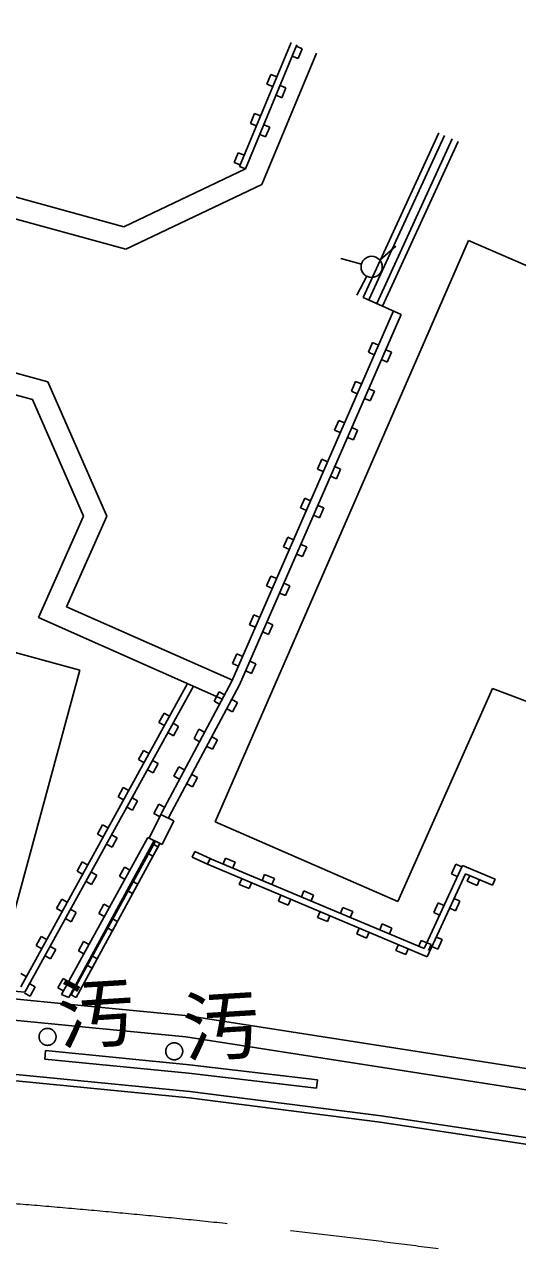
# Model space of a CAD drawing. Units: millimetres, scale not verified. Extents: x 40000 to 680000, y 20000 to 380000.
# Drawn here: x 472476 to 484075, y 295527 to 324335 of the extents above; entities that cross this region are included whole.
import ezdxf
from ezdxf.enums import TextEntityAlignment as Align

# ---------------------------------------------------------------- set-up
doc = ezdxf.new("R2010")
doc.units = ezdxf.units.MM
doc.header["$LTSCALE"] = 1000
doc.linetypes.add('CHAIN', pattern=[18.5, 12, -1.5, 3.5, -1.5])
for name, color, linetype, lineweight in [('M-BGD', 7, 'Continuous', 25), ('M-BMK', 2, 'CHAIN', 13), ('M-STR-STRC', 7, 'Continuous', 25)]:
    doc.layers.add(name, color=color, linetype=linetype, lineweight=lineweight)
doc.styles.add('ＭＳ ゴシック', font='')
doc.styles.get('ＭＳ ゴシック').set_extended_font_data('MS Gothic')

msp = doc.modelspace()

# ---------------------------------------------------------------- linework, layer by layer
at = {"layer": 'M-BGD'}
for p, q in [((457412, 324335), (474813, 319572)), ((457280, 323853), (474860, 319040)), ((477535, 320993), (478747, 323911)), ((477674, 320935), (478886, 323853)), ((479011, 323764), (478872, 323821)), ((478062, 320566), (479347, 323662)), ((478777, 323590), (478915, 323533)), ((478915, 323533), (479011, 323764)), ((478273, 323160), (478177, 322929)), ((478412, 323103), (478273, 323160)), ((478177, 322929), (478316, 322872)), ((478393, 322667), (478532, 322609)), ((478627, 322840), (478489, 322898)), ((478532, 322609), (478627, 322840)), ((477890, 322237), (477794, 322006)), ((478028, 322179), (477890, 322237)), ((477794, 322006), (477932, 321948)), ((478244, 321917), (478105, 321974)), ((478148, 321686), (478244, 321917)), ((478009, 321743), (478148, 321686)), ((482222, 321785), (480443, 317907)), ((482358, 321722), (480580, 317846)), ((482540, 321639), (480762, 317764)), ((482676, 321576), (480899, 317703)), ((477506, 321313), (477410, 321082)), ((477645, 321256), (477506, 321313)), ((474813, 319572), (477674, 320935)), ((477410, 321082), (477549, 321025)), ((477535, 320993), (477674, 320935)), ((473026, 315919), (456453, 320478)), ((474860, 319040), (478062, 320566)), ((472663, 315500), (456329, 320008)), ((482921, 319245), (476961, 305554)), ((482921, 319245), (492284, 315169)), ((480834, 318787), (481215, 319112)), ((480403, 318690), (479921, 318822)), ((480529, 318403), (480298, 317959)), ((480443, 317907), (481337, 317506)), ((477356, 308865), (481154, 317588)), ((477536, 308778), (481337, 317506)), ((480666, 316844), (480567, 316614)), ((480567, 316614), (480704, 316555)), ((480804, 316784), (480666, 316844)), ((481112, 316613), (480974, 316673)), ((481012, 316384), (481112, 316613)), ((480874, 316444), (481012, 316384)), ((474414, 312751), (473026, 315919)), ((480267, 315927), (480167, 315698)), ((480405, 315867), (480267, 315927)), ((480712, 315696), (480575, 315756)), ((473867, 312753), (472663, 315500)), ((480167, 315698), (480305, 315638)), ((480475, 315527), (480612, 315467)), ((480612, 315467), (480712, 315696)), ((479868, 315010), (479768, 314781)), ((480006, 314950), (479868, 315010)), ((479768, 314781), (479906, 314721)), ((480076, 314610), (480213, 314550)), ((480313, 314780), (480176, 314840)), ((480213, 314550), (480313, 314780)), ((479469, 314093), (479369, 313864)), ((479606, 314033), (479469, 314093)), ((479369, 313864), (479506, 313804)), ((479914, 313863), (479776, 313923)), ((479814, 313634), (479914, 313863)), ((479676, 313693), (479814, 313634)), ((479070, 313176), (478970, 312947)), ((479207, 313116), (479070, 313176)), ((478970, 312947), (479107, 312887)), ((479515, 312946), (479377, 313006)), ((479415, 312717), (479515, 312946)), ((472803, 310364), (473867, 312753)), ((473464, 310618), (474414, 312751)), ((479277, 312777), (479415, 312717)), ((478670, 312259), (478570, 312030)), ((478570, 312030), (478708, 311970)), ((478808, 312199), (478670, 312259)), ((479115, 312029), (478978, 312089)), ((479016, 311800), (479115, 312029)), ((473778, 309130), (463926, 311794)), ((478878, 311860), (479016, 311800)), ((478271, 311343), (478171, 311113)), ((478409, 311283), (478271, 311343)), ((478716, 311112), (478579, 311172)), ((478171, 311113), (478309, 311053)), ((478479, 310943), (478616, 310883)), ((478616, 310883), (478716, 311112)), ((477366, 308889), (473464, 310618)), ((477132, 308446), (472803, 310364)), ((477872, 310426), (477772, 310196)), ((478009, 310366), (477872, 310426)), ((477772, 310196), (477910, 310137)), ((478080, 310026), (478217, 309966)), ((478317, 310195), (478179, 310255)), ((478217, 309966), (478317, 310195)), ((477473, 309509), (477373, 309280)), ((477610, 309449), (477473, 309509)), ((473778, 309130), (472075, 302835)), ((477373, 309280), (477510, 309220)), ((477918, 309279), (477780, 309338)), ((477818, 309049), (477918, 309279)), ((475705, 305774), (477356, 308865)), ((477680, 309109), (477818, 309049)), ((472387, 301670), (476313, 308809)), ((472487, 301540), (476450, 308748)), ((475881, 305678), (477536, 308778)), ((477053, 308615), (476935, 308395)), ((477185, 308545), (477053, 308615)), ((481261, 303677), (483485, 308696)), ((483485, 308696), (486015, 307730)), ((476935, 308395), (477067, 308324)), ((477485, 308364), (477353, 308435)), ((477368, 308144), (477485, 308364)), ((475760, 308114), (475639, 307895)), ((475891, 308042), (475760, 308114)), ((477235, 308215), (477368, 308144)), ((475639, 307895), (475771, 307823)), ((476102, 307803), (475971, 307875)), ((475981, 307583), (476102, 307803)), ((476581, 307733), (476464, 307513)), ((476714, 307663), (476581, 307733)), ((475850, 307656), (475981, 307583)), ((476464, 307513), (476596, 307442)), ((477014, 307482), (476882, 307553)), ((476897, 307262), (477014, 307482)), ((475278, 307238), (475157, 307019)), ((475409, 307166), (475278, 307238)), ((476764, 307332), (476897, 307262)), ((475157, 307019), (475289, 306947)), ((475620, 306926), (475489, 306999)), ((475500, 306707), (475620, 306926)), ((476110, 306851), (475993, 306631)), ((476243, 306780), (476110, 306851)), ((475368, 306779), (475500, 306707)), ((475993, 306631), (476125, 306560)), ((476543, 306600), (476411, 306671)), ((476426, 306380), (476543, 306600)), ((474796, 306362), (474676, 306143)), ((474928, 306289), (474796, 306362)), ((476293, 306450), (476426, 306380)), ((474676, 306143), (474807, 306070)), ((475138, 306050), (475007, 306122)), ((475018, 305831), (475138, 306050)), ((475639, 305969), (475522, 305748)), ((475772, 305898), (475639, 305969)), ((474886, 305903), (475018, 305831)), ((475681, 305730), (475406, 305172)), ((475522, 305748), (475654, 305678)), ((475681, 305730), (475705, 305774)), ((475993, 305577), (475681, 305730)), ((475861, 305642), (475881, 305678)), ((474314, 305485), (474194, 305266)), ((474446, 305413), (474314, 305485)), ((475717, 305018), (475993, 305577)), ((476961, 305554), (481261, 303677)), ((473348, 301487), (475381, 305184)), ((473517, 301414), (475525, 305113)), ((473572, 301478), (475561, 305096)), ((474194, 305266), (474325, 305194)), ((474656, 305174), (474525, 305246)), ((474536, 304955), (474656, 305174)), ((475381, 305184), (475717, 305018)), ((473688, 301415), (475660, 305047)), ((474404, 305027), (474536, 304955)), ((475366, 304819), (475498, 304748)), ((475617, 304967), (475485, 305039)), ((475498, 304748), (475617, 304967)), ((476481, 304858), (476418, 304720)), ((476844, 304693), (476481, 304858)), ((473832, 304609), (473712, 304390)), ((473964, 304537), (473832, 304609)), ((476418, 304720), (476781, 304555)), ((476781, 304555), (476844, 304693)), ((476781, 304555), (481952, 302376)), ((476839, 304693), (481877, 302570)), ((477205, 304702), (477146, 304564)), ((477435, 304605), (477205, 304702)), ((477377, 304467), (477435, 304605)), ((481877, 302570), (482778, 304528)), ((482625, 304555), (482521, 304328)), ((482762, 304493), (482625, 304555)), ((482778, 304528), (483547, 304201)), ((473712, 304390), (473843, 304318)), ((474175, 304298), (474043, 304370)), ((474054, 304078), (474175, 304298)), ((474828, 304490), (474708, 304271)), ((474708, 304271), (474839, 304198)), ((474959, 304417), (474828, 304490)), ((477587, 304215), (477529, 304077)), ((478126, 304314), (478068, 304176)), ((478356, 304217), (478126, 304314)), ((478298, 304078), (478356, 304217)), ((481952, 302376), (482853, 304333)), ((482521, 304328), (482657, 304266)), ((482853, 304333), (483488, 304063)), ((482953, 304291), (482894, 304153)), ((473923, 304151), (474054, 304078)), ((474889, 303940), (475020, 303869)), ((475140, 304089), (475008, 304160)), ((475020, 303869), (475140, 304089)), ((477529, 304077), (477759, 303980)), ((477759, 303980), (477818, 304118)), ((479048, 303925), (478989, 303787)), ((479278, 303828), (479048, 303925)), ((482894, 304153), (483124, 304055)), ((483124, 304055), (483183, 304193)), ((483488, 304063), (483547, 304201)), ((473351, 303733), (473230, 303514)), ((473482, 303661), (473351, 303733)), ((478509, 303827), (478450, 303689)), ((478450, 303689), (478681, 303592)), ((478681, 303592), (478739, 303730)), ((479220, 303690), (479278, 303828)), ((482207, 303647), (482103, 303420)), ((482344, 303584), (482207, 303647)), ((482721, 303687), (482585, 303750)), ((482617, 303460), (482721, 303687)), ((473230, 303514), (473361, 303442)), ((473693, 303421), (473561, 303494)), ((473572, 303202), (473693, 303421)), ((474346, 303614), (474226, 303394)), ((474226, 303394), (474357, 303322)), ((474478, 303541), (474346, 303614)), ((479430, 303439), (479372, 303300)), ((479969, 303537), (479911, 303399)), ((480199, 303440), (479969, 303537)), ((480141, 303302), (480199, 303440)), ((482103, 303420), (482239, 303357)), ((482480, 303523), (482617, 303460)), ((473441, 303274), (473572, 303202)), ((474412, 303062), (474543, 302990)), ((474663, 303210), (474531, 303281)), ((474543, 302990), (474663, 303210)), ((479372, 303300), (479602, 303203)), ((479602, 303203), (479661, 303341)), ((480891, 303149), (480832, 303010)), ((481121, 303052), (480891, 303149)), ((472869, 302857), (472748, 302638)), ((473000, 302784), (472869, 302857)), ((480352, 303050), (480293, 302912)), ((480293, 302912), (480524, 302815)), ((480524, 302815), (480582, 302953)), ((481063, 302913), (481121, 303052)), ((482303, 302779), (482167, 302841)), ((482199, 302552), (482303, 302779)), ((472748, 302638), (472880, 302565)), ((473211, 302545), (473079, 302617)), ((473090, 302326), (473211, 302545)), ((473864, 302737), (473744, 302518)), ((473744, 302518), (473875, 302446)), ((473996, 302665), (473864, 302737)), ((481273, 302662), (481215, 302524)), ((481215, 302524), (481445, 302426)), ((481445, 302426), (481504, 302565)), ((481812, 302760), (481754, 302622)), ((482042, 302663), (481812, 302760)), ((481984, 302525), (482042, 302663)), ((482062, 302614), (482199, 302552)), ((465562, 302203), (472487, 301540)), ((472959, 302398), (473090, 302326)), ((474186, 302331), (474054, 302402)), ((474066, 302111), (474186, 302331)), ((465771, 302022), (473884, 301220)), ((472518, 301908), (472387, 301980)), ((473934, 302183), (474066, 302111)), ((472729, 301669), (472598, 301741)), ((472608, 301450), (472729, 301669)), ((473382, 301861), (473262, 301642)), ((473262, 301642), (473393, 301570)), ((473514, 301789), (473382, 301861)), ((465735, 301523), (473836, 300722)), ((472477, 301522), (472608, 301450)), ((473348, 301487), (473517, 301414)), ((473688, 301415), (473572, 301478)), ((473884, 301220), (476337, 300986)), ((476337, 300986), (485023, 299631)), ((473836, 300722), (476275, 300490)), ((476275, 300490), (484935, 299139)), ((471875, 299643), (476368, 299201)), ((471861, 299494), (476351, 299052)), ((476351, 299052), (480844, 298483)), ((476368, 299201), (480864, 298632)), ((480844, 298483), (486238, 297665)), ((480864, 298632), (486262, 297813))]:
    msp.add_line(p, q, dxfattribs=at)
for points in [[(473217, 300489), (473217, 300493), (473217, 300496), (473217, 300500), (473217, 300503), (473217, 300507), (473216, 300510), (473216, 300514), (473216, 300517), (473215, 300521), (473214, 300524), (473214, 300527), (473213, 300531), (473212, 300534), (473212, 300538), (473211, 300541), (473210, 300544), (473209, 300548), (473208, 300551), (473207, 300554), (473205, 300558), (473204, 300561), (473203, 300564), (473201, 300568), (473200, 300571), (473199, 300574), (473197, 300577), (473196, 300580), (473194, 300583), (473192, 300586), (473191, 300589), (473189, 300592), (473187, 300595), (473185, 300598), (473183, 300601), (473181, 300604), (473179, 300607), (473177, 300610), (473175, 300613), (473173, 300615), (473170, 300618), (473168, 300621), (473166, 300623), (473163, 300626), (473161, 300628), (473159, 300631), (473156, 300633), (473154, 300636), (473151, 300638), (473148, 300640), (473146, 300643), (473143, 300645), (473140, 300647), (473137, 300649), (473135, 300651), (473132, 300653), (473129, 300655), (473126, 300657), (473123, 300659), (473120, 300661), (473117, 300663), (473114, 300664), (473111, 300666), (473108, 300668), (473105, 300669), (473101, 300671), (473098, 300672), (473095, 300674), (473092, 300675), (473089, 300676), (473085, 300677), (473082, 300678), (473079, 300680), (473075, 300681), (473072, 300682), (473069, 300683), (473065, 300683), (473062, 300684), (473058, 300685), (473055, 300686), (473051, 300686), (473048, 300687), (473045, 300687), (473041, 300688), (473038, 300688), (473034, 300688), (473031, 300689), (473027, 300689), (473024, 300689), (473020, 300689), (473017, 300689), (473013, 300689), (473010, 300689), (473006, 300689), (473003, 300689), (472999, 300688), (472996, 300688), (472992, 300688), (472989, 300687), (472985, 300687), (472982, 300686), (472978, 300685), (472975, 300685), (472972, 300684), (472968, 300683), (472965, 300682), (472961, 300681), (472958, 300680), (472955, 300679), (472951, 300678), (472948, 300677), (472945, 300675), (472942, 300674), (472938, 300673), (472935, 300671), (472932, 300670), (472929, 300668), (472926, 300667), (472923, 300665), (472920, 300664), (472916, 300662), (472913, 300660), (472910, 300658), (472908, 300656), (472905, 300654), (472902, 300652), (472899, 300650), (472896, 300648), (472893, 300646), (472891, 300644), (472888, 300642), (472885, 300639), (472883, 300637), (472880, 300635), (472878, 300632), (472875, 300630), (472873, 300627), (472870, 300625), (472868, 300622), (472866, 300619), (472863, 300617), (472861, 300614), (472859, 300611), (472857, 300608), (472855, 300606), (472853, 300603), (472851, 300600), (472849, 300597), (472847, 300594), (472845, 300591), (472844, 300588), (472842, 300585), (472840, 300582), (472839, 300579), (472837, 300575), (472836, 300572), (472834, 300569), (472833, 300566), (472831, 300563), (472830, 300559), (472829, 300556), (472828, 300553), (472827, 300549), (472826, 300546), (472825, 300543), (472824, 300539), (472823, 300536), (472822, 300533), (472822, 300529), (472821, 300526), (472820, 300522), (472820, 300519), (472819, 300515), (472819, 300512), (472818, 300508), (472818, 300505), (472818, 300501), (472818, 300498), (472818, 300494), (472817, 300491), (472817, 300487), (472818, 300484), (472818, 300480), (472818, 300477), (472818, 300473), (472818, 300470), (472819, 300466), (472819, 300463), (472820, 300460), (472820, 300456), (472821, 300453), (472822, 300449), (472822, 300446), (472823, 300442), (472824, 300439), (472825, 300436), (472826, 300432), (472827, 300429), (472828, 300426), (472829, 300422), (472830, 300419), (472831, 300416), (472833, 300412), (472834, 300409), (472836, 300406), (472837, 300403), (472839, 300400), (472840, 300397), (472842, 300393), (472844, 300390), (472845, 300387), (472847, 300384), (472849, 300381), (472851, 300378), (472853, 300376), (472855, 300373), (472857, 300370), (472859, 300367), (472861, 300364), (472863, 300362), (472866, 300359), (472868, 300356), (472870, 300354), (472873, 300351), (472875, 300349), (472878, 300346), (472880, 300344), (472883, 300341), (472885, 300339), (472888, 300337), (472891, 300335), (472893, 300332), (472896, 300330), (472899, 300328), (472902, 300326), (472905, 300324), (472908, 300322), (472910, 300320), (472913, 300318), (472916, 300317), (472920, 300315), (472923, 300313), (472926, 300311), (472929, 300310), (472932, 300308), (472935, 300307), (472938, 300305), (472942, 300304), (472945, 300303), (472948, 300302), (472951, 300300), (472955, 300299), (472958, 300298), (472961, 300297), (472965, 300296), (472968, 300295), (472972, 300295), (472975, 300294), (472978, 300293), (472982, 300292), (472985, 300292), (472989, 300291), (472992, 300291), (472996, 300290), (472999, 300290), (473003, 300290), (473006, 300289), (473010, 300289), (473013, 300289), (473017, 300289), (473020, 300289), (473024, 300289), (473027, 300289), (473031, 300290), (473034, 300290), (473038, 300290), (473041, 300291), (473045, 300291), (473048, 300291), (473051, 300292), (473055, 300293), (473058, 300293), (473062, 300294), (473065, 300295), (473069, 300296), (473072, 300297), (473075, 300298), (473079, 300299), (473082, 300300), (473085, 300301), (473089, 300302), (473092, 300303), (473095, 300305), (473098, 300306), (473101, 300308), (473105, 300309), (473108, 300311), (473111, 300312), (473114, 300314), (473117, 300316), (473120, 300317), (473123, 300319), (473126, 300321), (473129, 300323), (473132, 300325), (473135, 300327), (473137, 300329), (473140, 300331), (473143, 300333), (473146, 300336), (473148, 300338), (473151, 300340), (473154, 300343), (473156, 300345), (473159, 300347), (473161, 300350), (473163, 300352), (473166, 300355), (473168, 300358), (473170, 300360), (473173, 300363), (473175, 300366), (473177, 300369), (473179, 300371), (473181, 300374), (473183, 300377), (473185, 300380), (473187, 300383), (473189, 300386), (473191, 300389), (473192, 300392), (473194, 300395), (473196, 300398), (473197, 300401), (473199, 300404), (473200, 300408), (473201, 300411), (473203, 300414), (473204, 300417), (473205, 300421), (473207, 300424), (473208, 300427), (473209, 300431), (473210, 300434), (473211, 300437), (473212, 300441), (473212, 300444), (473213, 300447), (473214, 300451), (473214, 300454), (473215, 300458), (473216, 300461), (473216, 300465), (473216, 300468), (473217, 300472), (473217, 300475), (473217, 300479), (473217, 300482), (473217, 300486)], [(476197, 300149), (476197, 300152), (476197, 300156), (476197, 300159), (476197, 300163), (476197, 300166), (476196, 300170), (476196, 300173), (476195, 300177), (476195, 300180), (476194, 300184), (476194, 300187), (476193, 300191), (476192, 300194), (476191, 300197), (476191, 300201), (476190, 300204), (476189, 300207), (476188, 300211), (476186, 300214), (476185, 300217), (476184, 300221), (476183, 300224), (476181, 300227), (476180, 300230), (476179, 300234), (476177, 300237), (476175, 300240), (476174, 300243), (476172, 300246), (476170, 300249), (476169, 300252), (476167, 300255), (476165, 300258), (476163, 300261), (476161, 300264), (476159, 300267), (476157, 300269), (476155, 300272), (476153, 300275), (476150, 300278), (476148, 300280), (476146, 300283), (476143, 300286), (476141, 300288), (476139, 300291), (476136, 300293), (476133, 300295), (476131, 300298), (476128, 300300), (476126, 300302), (476123, 300305), (476120, 300307), (476117, 300309), (476115, 300311), (476112, 300313), (476109, 300315), (476106, 300317), (476103, 300319), (476100, 300321), (476097, 300322), (476094, 300324), (476091, 300326), (476088, 300327), (476085, 300329), (476081, 300330), (476078, 300332), (476075, 300333), (476072, 300335), (476068, 300336), (476065, 300337), (476062, 300338), (476059, 300339), (476055, 300340), (476052, 300341), (476048, 300342), (476045, 300343), (476042, 300344), (476038, 300345), (476035, 300345), (476031, 300346), (476028, 300346), (476024, 300347), (476021, 300347), (476018, 300348), (476014, 300348), (476011, 300348), (476007, 300349), (476004, 300349), (476000, 300349), (475997, 300349), (475993, 300349), (475990, 300349), (475986, 300349), (475983, 300348), (475979, 300348), (475976, 300348), (475972, 300347), (475969, 300347), (475965, 300346), (475962, 300346), (475958, 300345), (475955, 300344), (475951, 300343), (475948, 300343), (475945, 300342), (475941, 300341), (475938, 300340), (475935, 300339), (475931, 300338), (475928, 300336), (475925, 300335), (475921, 300334), (475918, 300332), (475915, 300331), (475912, 300330), (475909, 300328), (475906, 300327), (475903, 300325), (475899, 300323), (475896, 300321), (475893, 300320), (475890, 300318), (475887, 300316), (475885, 300314), (475882, 300312), (475879, 300310), (475876, 300308), (475873, 300306), (475871, 300303), (475868, 300301), (475865, 300299), (475863, 300297), (475860, 300294), (475858, 300292), (475855, 300289), (475853, 300287), (475850, 300284), (475848, 300282), (475846, 300279), (475843, 300276), (475841, 300274), (475839, 300271), (475837, 300268), (475835, 300265), (475833, 300262), (475831, 300259), (475829, 300257), (475827, 300254), (475825, 300251), (475823, 300248), (475822, 300245), (475820, 300241), (475819, 300238), (475817, 300235), (475816, 300232), (475814, 300229), (475813, 300226), (475811, 300222), (475810, 300219), (475809, 300216), (475808, 300212), (475807, 300209), (475806, 300206), (475805, 300202), (475804, 300199), (475803, 300196), (475802, 300192), (475801, 300189), (475801, 300185), (475800, 300182), (475800, 300178), (475799, 300175), (475799, 300172), (475798, 300168), (475798, 300165), (475798, 300161), (475798, 300158), (475797, 300154), (475797, 300151), (475797, 300147), (475797, 300144), (475798, 300140), (475798, 300137), (475798, 300133), (475798, 300130), (475799, 300126), (475799, 300123), (475800, 300119), (475800, 300116), (475801, 300112), (475801, 300109), (475802, 300105), (475803, 300102), (475804, 300099), (475805, 300095), (475806, 300092), (475807, 300089), (475808, 300085), (475809, 300082), (475810, 300079), (475811, 300075), (475813, 300072), (475814, 300069), (475816, 300066), (475817, 300063), (475819, 300059), (475820, 300056), (475822, 300053), (475823, 300050), (475825, 300047), (475827, 300044), (475829, 300041), (475831, 300038), (475833, 300035), (475835, 300032), (475837, 300030), (475839, 300027), (475841, 300024), (475843, 300021), (475846, 300019), (475848, 300016), (475850, 300013), (475853, 300011), (475855, 300008), (475858, 300006), (475860, 300003), (475863, 300001), (475865, 299999), (475868, 299996), (475871, 299994), (475873, 299992), (475876, 299990), (475879, 299988), (475882, 299986), (475885, 299984), (475887, 299982), (475890, 299980), (475893, 299978), (475896, 299976), (475899, 299974), (475903, 299973), (475906, 299971), (475909, 299970), (475912, 299968), (475915, 299967), (475918, 299965), (475921, 299964), (475925, 299963), (475928, 299961), (475931, 299960), (475935, 299959), (475938, 299958), (475941, 299957), (475945, 299956), (475948, 299955), (475951, 299954), (475955, 299953), (475958, 299953), (475962, 299952), (475965, 299951), (475969, 299951), (475972, 299950), (475976, 299950), (475979, 299950), (475983, 299949), (475986, 299949), (475990, 299949), (475993, 299949), (475997, 299949), (476000, 299949), (476004, 299949), (476007, 299949), (476011, 299949), (476014, 299950), (476018, 299950), (476021, 299950), (476024, 299951), (476028, 299951), (476031, 299952), (476035, 299952), (476038, 299953), (476042, 299954), (476045, 299955), (476048, 299955), (476052, 299956), (476055, 299957), (476059, 299958), (476062, 299960), (476065, 299961), (476068, 299962), (476072, 299963), (476075, 299964), (476078, 299966), (476081, 299967), (476085, 299969), (476088, 299970), (476091, 299972), (476094, 299974), (476097, 299975), (476100, 299977), (476103, 299979), (476106, 299981), (476109, 299983), (476112, 299985), (476115, 299987), (476117, 299989), (476120, 299991), (476123, 299993), (476126, 299995), (476128, 299998), (476131, 300000), (476133, 300002), (476136, 300005), (476139, 300007), (476141, 300010), (476143, 300012), (476146, 300015), (476148, 300017), (476150, 300020), (476153, 300023), (476155, 300025), (476157, 300028), (476159, 300031), (476161, 300034), (476163, 300037), (476165, 300040), (476167, 300043), (476169, 300046), (476170, 300049), (476172, 300052), (476174, 300055), (476175, 300058), (476177, 300061), (476179, 300064), (476180, 300067), (476181, 300070), (476183, 300074), (476184, 300077), (476185, 300080), (476186, 300084), (476188, 300087), (476189, 300090), (476190, 300094), (476191, 300097), (476191, 300100), (476192, 300104), (476193, 300107), (476194, 300111), (476194, 300114), (476195, 300117), (476195, 300121), (476196, 300124), (476196, 300128), (476197, 300131), (476197, 300135), (476197, 300138), (476197, 300142), (476197, 300145)]]:
    msp.add_lwpolyline(points, close=True, dxfattribs=at)
msp.add_circle((480644, 318625), 250, dxfattribs=at)
at = {"layer": 'M-BMK'}
msp.add_arc((456050, 97454), 199761, 78.60384, 98.39116, dxfattribs=at)
at = {"layer": 'M-STR-STRC'}
for p, q in [((472971, 300166), (472951, 299967)), ((476332, 299632), (472951, 299967)), ((476354, 299830), (472971, 300166)), ((479347, 299279), (476332, 299632)), ((479371, 299477), (476354, 299830)), ((479371, 299477), (479347, 299279))]:
    msp.add_line(p, q, dxfattribs=at)

# ---------------------------------------------------------------- texts
at = {"layer": 'M-BGD', "style": 'ＭＳ ゴシック'}
for p in [(473324, 299930), (476267, 299638)]:
    msp.add_text('汚', height=1320, rotation=3.566, dxfattribs=at).set_placement(p, align=Align.BOTTOM_LEFT)

doc.saveas('drawing.dxf')
